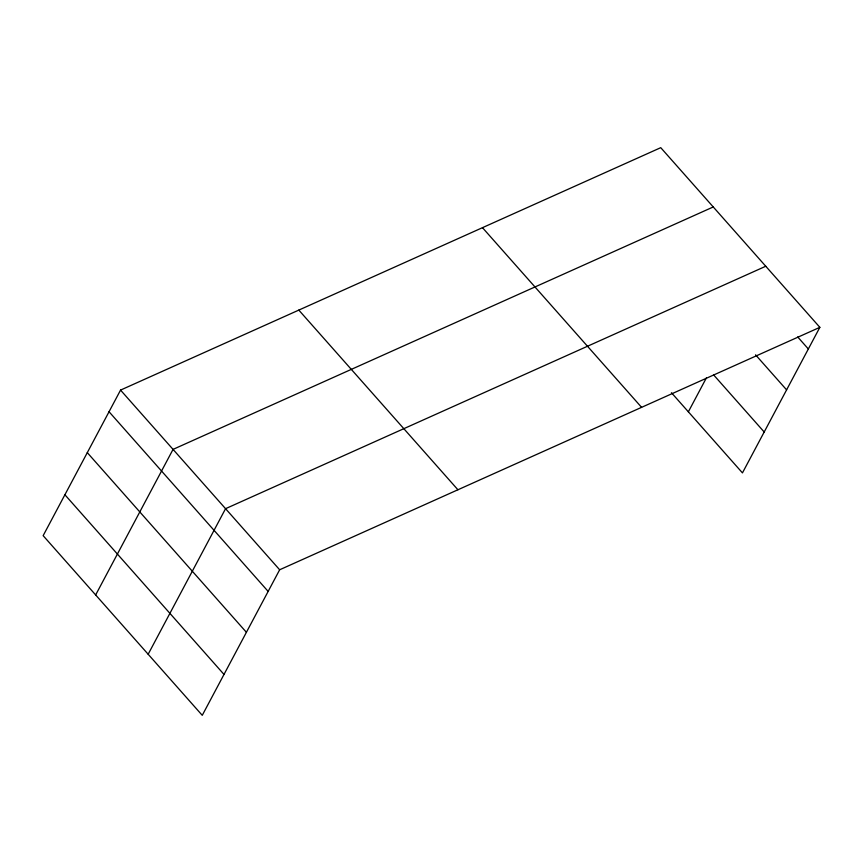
<?xml version="1.0" encoding="UTF-8"?>
<svg xmlns="http://www.w3.org/2000/svg" width="863" height="863" viewBox="0 0 863 863"><rect width="100%" height="100%" fill="white"/><g stroke="black" fill="none" stroke-linecap="round" stroke-linejoin="round"><path stroke-width="1.29" d="M120.55 390.098L43.15 535.664L202.255 715.33L279.655 569.774L819.85 327.336L660.745 147.67L120.55 390.098L279.655 569.774M95.653 594.952L173.053 449.386L713.248 206.958M148.166 654.24L225.556 508.685L765.751 266.257M688.361 411.813L706.376 377.929M819.85 327.336L742.45 472.902L671.446 392.719M797.703 336.958L808.34 348.976M755.557 354.822L786.603 389.871M713.647 374.92L764.197 432.007M482.482 227.67L641.587 407.347M298.814 310.097L457.919 489.763M109.04 411.737L268.145 591.414M87.292 452.633L246.408 632.299M64.898 494.769L224.002 674.435"/></g></svg>
